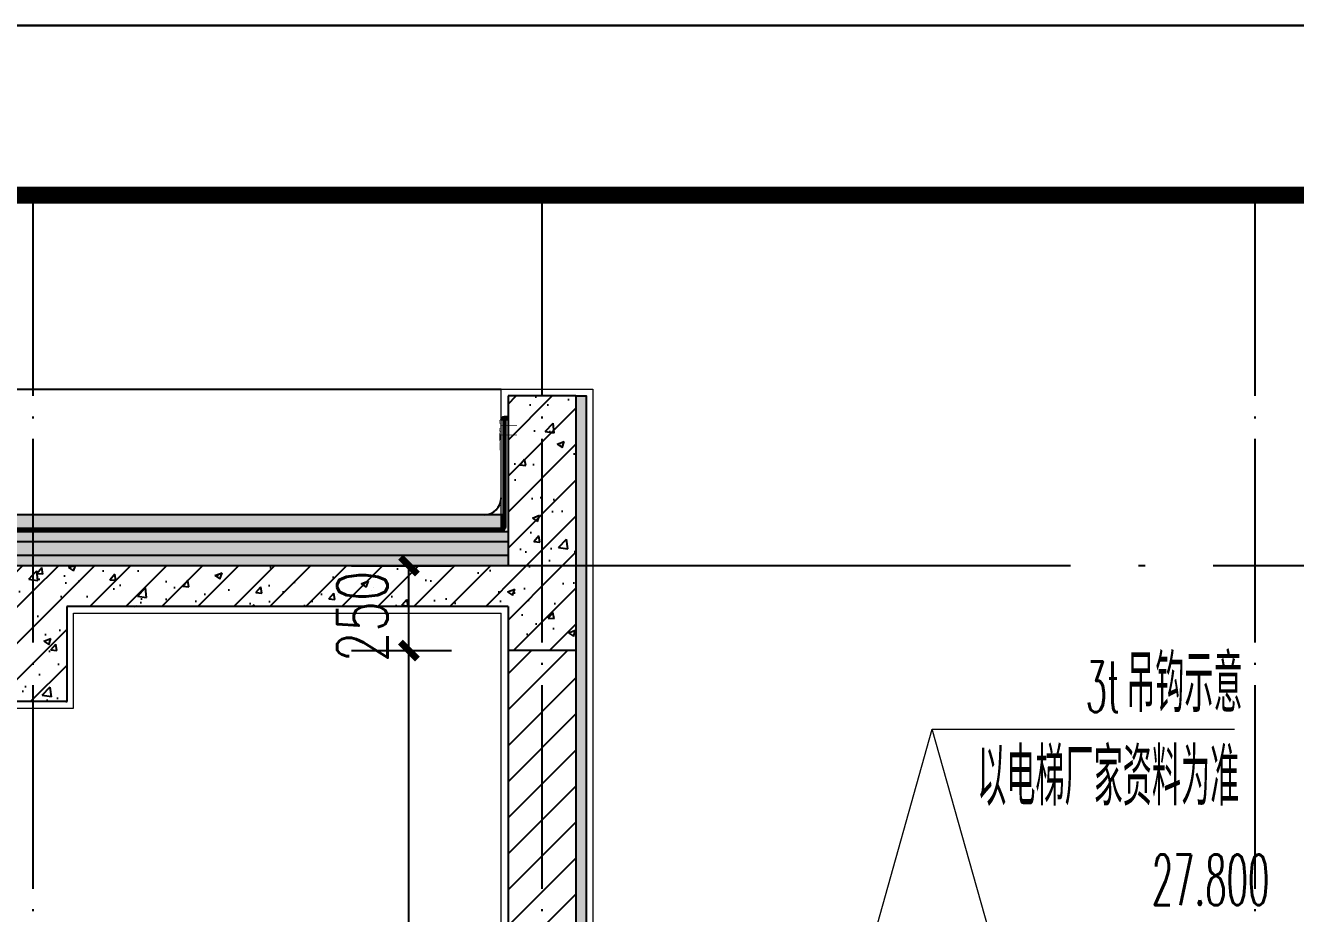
# Model space of a CAD drawing. Extents: x 393367 to 3005760, y 4998 to 826018.
# Drawn here: x 2829629 to 2833372, y 545045 to 547662 of the extents above; entities that cross this region are included whole.
import ezdxf
from ezdxf.xclip import XClip

# ---------------------------------------------------------------- set-up
doc = ezdxf.new("R2010")
doc.units = 0
doc.header["$LTSCALE"] = 1000
doc.header["$XCLIPFRAME"] = 0
doc.linetypes.add('DASH', pattern=[0.35, 0.25, -0.1])
doc.linetypes.add('DOTE', pattern=[2.4200000000000004, 2, -0.2, 0.02, -0.2])
doc.layers.get('0').update_dxf_attribs({"linetype": 'CONTINUOUS'})
doc.layers.get('Defpoints').update_dxf_attribs({"linetype": 'CONTINUOUS'})
for name, color, linetype in [('-TK', 7, 'CONTINUOUS'), ('3-屋面构造层', 157, 'CONTINUOUS'), ('DOTE', 8, 'DOTE'), ('PUB_HATCH', 8, 'CONTINUOUS'), ('PUB_TEXT', 7, 'CONTINUOUS'), ('SURFACE', 6, 'CONTINUOUS'), ('WALL', 130, 'CONTINUOUS'), ('尺寸标注', 86, 'CONTINUOUS'), ('看线', 251, 'CONTINUOUS'), ('立面-看线', 251, 'CONTINUOUS')]:
    doc.layers.add(name, color=color, linetype=linetype)
doc.layers.add('DIM_IDEN', color=3, linetype='CONTINUOUS', lineweight=15)
doc.layers.add('内粉刷', color=37, linetype='CONTINUOUS', lineweight=9)
doc.layers.add('yichutu', color=7, linetype='CONTINUOUS', true_color=0xffffff, plot=False)
doc.styles.add('_TCH_DIM', font='simplex.shx', dxfattribs={"width": 0.65, "bigfont": 'gbcbig.shx'})
doc.styles.add('_TCH_DIM_T3', font='SIMPLEX', dxfattribs={"width": 0.7058823529411765, "bigfont": 'GBCBIG'})
doc.styles.add('DIM_FONT_T3', font='SIMPLEX', dxfattribs={"width": 0.7058823529411765, "bigfont": 'GBCBIG'})
doc.dimstyles.new('_TCH_ARCH&&50', dxfattribs={"dimtxt": 148.75, "dimasz": 50, "dimexe": 125, "dimexo": 150, "dimgap": 50, "dimtad": 1, "dimdec": 0, "dimzin": 0, "dimdsep": 46, "dimtxsty": '_TCH_DIM_T3', "dimblk": 'ARCHTICK', "dimcen": 0.09, "dimclrt": 4, "dimazin": 2, "dimtfac": 1, "dimtdec": 0, "dimtix": 1, "dimtmove": 2, "dimatfit": 3, "dimfxl": 1, "dimtolj": 1, "dimtzin": 0, "dimarcsym": 0})
pattern_1 = [(45, (2420988.061288113, 621098.7712908225), (-53.03300858899106, 53.03300858899107), []), (49.99999999999999, (2420988.061288113, 621098.7712908225), (215.178054780226, -18.82564049477853), [22.5, -247.5]), (355, (2420988.061288113, 621098.7712908225), (-41.6254000839, 225.6576401100035), [18, -198]), (100.4514, (2421005.992792113, 621097.2024888225), (173.5528145142065, 206.8318626182861), [19.12205699999996, -210.3426335999997]), (46.18420000000002, (2420988.061288113, 621158.7712908225), (320.1723145876933, -49.65570429870542), [33.7499999999999, -371.2499999999992]), (96.6356, (2421014.742311613, 621154.6332987224), (280.398811664611, 292.2353612701325), [28.6830864, -315.5139]), (351.1842, (2420988.061288113, 621158.7712908225), (280.3985835400882, 292.2355802775974), [27, -297]), (21, (2421018.061288113, 621143.7712908225), (179.0721156355385, -120.7856671996016), [22.5, -247.5]), (326.0000000000001, (2421018.061288113, 621143.7712908225), (72.99459957647451, 217.5450135140559), [18, -198]), (71.4514, (2421032.983958012, 621133.7058090224), (252.066788574447, 96.75914901298572), [19.122057, -210.3426336]), (37.50000000000001, (2420988.061288113, 621098.7712908225), (3.647956595187201, 99.86815614939344), [0, -195.6, 0, -201, 0, -198.75]), (7.499999999999999, (2420988.061288113, 621098.7712908225), (78.92086123264458, 118.3235135647081), [0, -114.6, 0, -191.1, 0, -75.75]), (327.5, (2420921.161288112, 621098.7712908225), (160.1467308517227, -6.766461520313927), [0, -75, 0, -234, 0, -310.5]), (317.5, (2420891.161288112, 621098.7712908225), (174.9558508027159, 30.03149469969532), [0, -97.5, 0, -155.4, 0, -220.5])]

# ---------------------------------------------------------------- blocks, each defined once
blk = doc.blocks.new('A1')
blk.add_lwpolyline([(0, 59400), (0, 0), (84099.99999999977, 0), (84099.99999999977, 59400)], close=True)
at = {"const_width": 100}
blk.add_lwpolyline([(2500, 58400), (2500, 1000), (83099.99999999977, 1000), (83099.99999999977, 58400)], close=True, dxfattribs=at)
blk = doc.blocks.new('FGHFG4334GDFGDFFGGGGGGDFG4G')
at = {"layer": 'SURFACE', "const_width": 2.25}
for points in [[(46.50594613142312, -2.328306436538696e-10), (0, 0)], [(46.50594613142312, -27.64099938771687), (0, -27.64099938748404)]]:
    blk.add_lwpolyline(points, dxfattribs=at)
at = {"layer": 'SURFACE', "const_width": 1.5}
blk.add_lwpolyline([(46.50594613142312, 17.19615260045975, -0.9999999995343386), (46.50594613142312, 5.196152600459754), (46.50594613142312, -6.803847399540246, -0.9999999995343386), (46.50594613142312, -18.80384739954025), (46.50594613142312, -36.80384739954025), (52.50594613142312, -47.99999982025474), (52.50594613188878, -72.80384739907458)], format="xyb", dxfattribs=at)
blk = doc.blocks.new('FGDGDGD')
at = {"layer": '3-屋面构造层'}
h = blk.add_hatch(dxfattribs=at)
h.set_pattern_fill('隔热材料01', color=256, scale=7.692307726157686, style=0)
h.set_pattern_definition([(270, (9.518576882430352, 433.2280380548909), (3.846153863078843, -7.065270026171597e-16), [0.3859807709292772, -3.460173092149565]), (270, (6.637134561897255, 433.2280380548909), (3.846153863078843, -7.065270026171597e-16), [0.3859807709292772, -3.460173092149565]), (90, (8.599576878361404, 430.6181149664335), (-3.846153863078843, 2.355090008723865e-16), [0.3859807709292772, -3.460173092149565]), (90, (7.556115335202776, 430.6181149664335), (-3.846153863078843, 2.355090008723865e-16), [0.3859807709292772, -3.460173092149565]), (180, (10.0018653459847, 429.9999995791586), (-4.710180017447732e-16, -3.846153863078842), [3.848019247702437, 0.001865384623593239]), (135, (8.928230725927278, 430.1929803492385), (2.135044287520562e-16, 3.846144174701212), [0.32830769375241, -5.110980791721634]), (116.56505, (12.54223074193578, 430.4251341963536), (8.679276333293947e-06, 3.846148741623309), [0.2157692317187203, -8.384500036895895]), (116.56505, (8.696076878812164, 430.4251341963536), (8.679276333293947e-06, 3.846148741623309), [0.2157692317187203, -8.384500036895895]), (153.43495, (13.16034612909425, 429.9999995791586), (-8.6792763309454e-06, 3.846148741623309), [0.431538463437446, -8.16873080517726]), (153.43495, (9.314192265970632, 429.9999995791586), (-8.6792763309454e-06, 3.846148741623309), [0.431538463437446, -8.16873080517726]), (63.43495000000001, (12.44573074136861, 431.0040957374149), (-8.67927633286694e-06, 3.846148741623309), [2.054923085965763, -6.545346182648943]), (63.43495000000001, (8.599576878361404, 431.0040957374149), (-8.67927633286694e-06, 3.846148741623309), [2.054923085965763, -6.545346182648943]), (116.56505, (13.36473074543756, 433.2280380548909), (8.679276333293947e-06, 3.846148741623309), [0.2157692317187203, -8.384500036895895]), (116.56505, (9.518576882430352, 433.2280380548909), (8.679276333293947e-06, 3.846148741623309), [0.2157692317187203, -8.384500036895895]), (135, (9.422076881863177, 433.4210188249708), (2.135044287520562e-16, 3.846144174701212), [0.32830769375241, -5.110980791721634]), (153.43495, (13.03607689775527, 433.6531726721441), (-8.6792763309454e-06, 3.846148741623309), [0.431538463437446, -8.16873080517726]), (153.43495, (9.189923034748062, 433.6531726721441), (-8.6792763309454e-06, 3.846148741623309), [0.431538463437446, -8.16873080517726]), (45, (6.733634562464431, 433.4210188249708), (2.135044287520562e-16, 3.846144174701212), [0.3283076937524101, -5.110980791721635]), (63.43495000000001, (10.48328842490446, 433.2280380548909), (-8.67927633286694e-06, 3.846148741623309), [0.215769231718723, -8.384500036895982]), (63.43495000000001, (6.637134561897255, 433.2280380548909), (-8.67927633286694e-06, 3.846148741623309), [0.215769231718723, -8.384500036895982]), (26.56504999999998, (10.81192304182332, 433.6531726721441), (8.67927633286694e-06, 3.846148741623309), [0.4315384634374462, -8.168730805177264]), (26.56504999999998, (6.965769178699702, 433.6531726721441), (8.67927633286694e-06, 3.846148741623309), [0.4315384634374462, -8.168730805177264]), (116.56505, (11.40226919820998, 431.0040957374149), (8.679276333293947e-06, 3.846148741623309), [2.054923085965742, -6.545346182648855]), (116.56505, (7.556115335202776, 431.0040957374149), (8.679276333293947e-06, 3.846148741623309), [2.054923085965742, -6.545346182648855]), (45, (7.227480718283914, 430.1929803492385), (2.135044287520562e-16, 3.846144174701212), [0.3283076937524101, -5.110980791721635]), (63.43495000000001, (11.30578842875548, 430.4251341963536), (-8.67927633286694e-06, 3.846148741623309), [0.215769231718723, -8.384500036895982]), (63.43495000000001, (7.459634565748274, 430.4251341963536), (-8.67927633286694e-06, 3.846148741623309), [0.215769231718723, -8.384500036895982]), (26.56504999999998, (10.68765381048433, 429.9999995791586), (8.67927633286694e-06, 3.846148741623309), [0.4315384634374462, -8.168730805177264]), (26.56504999999998, (6.841499947477132, 429.9999995791586), (8.67927633286694e-06, 3.846148741623309), [0.4315384634374462, -8.168730805177264])])
edge = h.paths.add_edge_path()
edge.add_arc((682180.809526873, 585366.1783012309), 9.230769271389224, 450, 540, ccw=False)
edge.add_line((682180.809526873, 585375.4090705023), (682191.5787576897, 585375.4090705023))
edge.add_line((682191.5787576897, 585375.4090705023), (682191.5787576897, 585366.1783012309))
edge.add_line((682191.5787576897, 585366.1783012309), (682171.5787576017, 585366.1783012309))
h = blk.add_hatch(dxfattribs=at)
h.set_pattern_fill('混凝土', color=256, scale=5, angle=-1.145762838157291, style=0)
h.set_pattern_definition([(48.85423716184272, (-82751.9658367117, -43707.86341073358), (35.79309909095693, -3.854096189547981), [3.75, -41.25]), (353.8542371618427, (-82751.9658367117, -43707.86341073358), (-6.184137843051141, 37.74081061115472), [3, -33]), (99.30563716184271, (-82748.98307854368, -43708.18458518508), (29.60898742232837, 33.88669106072903), [3.1870095, -35.0571056]), (45.0384371618427, (-82751.7658766997, -43697.86541013379), (53.18589730100116, -9.341323687111705), [5.625, -61.875]), (95.4898371618427, (-82747.33371909964, -43698.64385655505), (47.69771455917247, 47.76167945863907), [4.780514399999999, -52.58565]), (350.0384371618427, (-82751.7658766997, -43697.86541013379), (47.69767727589946, 47.76171671284821), [4.5, -49.5]), (19.85423716184271, (-82746.81686640286, -43700.46489028976), (29.43684693449651, -20.72370725831586), [3.75, -41.25]), (324.8542371618427, (-82746.81686640286, -43700.46489028976), (12.88833923098379, 36.00698624317217), [3, -33]), (70.30563716184272, (-82744.36379692366, -43702.19186746184), (42.32519773256788, 15.28324586336042), [3.187009499999995, -35.05710559999991]), (36.35423716184271, (-82751.9658367117, -43707.86341073358), (0.940698498801122, 16.62920732730076), [0, -32.59999999999999, 0, -33.5, 0, -33.125]), (6.354237161842708, (-82751.9658367117, -43707.86341073358), (13.5451798188694, 19.45362572053069), [0, -19.09999999999996, 0, -31.84999999999996, 0, -12.62499999999998]), (326.3542371618427, (-82763.11360738042, -43707.64045532019), (26.66323482308004, -1.661233809339271), [0, -12.5, 0, -39, 0, -51.75]), (316.3542371618427, (-82768.11260768038, -43707.54047531419), (29.25356332174018, 4.421178799928506), [0, -16.25, 0, -25.9, 0, -36.75])])
h.paths.add_polyline_path([(674875.1042975198, 585046.1783016222), (674875.1042975198, 585086.1783016222), (682171.5787590629, 585086.1783013656), (682171.5787561293, 585046.1783016222)])
h = blk.add_hatch(dxfattribs=at)
h.set_pattern_fill('隔热材料03', color=256, scale=12.5, style=0)
h.set_pattern_definition([(113.5779999999999, (-500407.8114433814, 374696.8656327745), (-0.008692621387955055, 6.269962076307432), [1.075, -0.5693124999999999, 2.837499999999999, -0.5693124999999999, 1.075, -0.6824999999999999]), (66.42000000000002, (-500406.1743808811, 374696.8656327745), (2.72778785077741, 6.042481274070449e-05), [1.075, -0.5693125, 2.840375, -0.5693125, 1.075, -0.6825]), (180, (-500406.1743808811, 374696.8656327745), (0, 6.25), [1.636625, -1.0910625]), (180, (-500407.5382558819, 374702.4906327745), (0, 6.25), [1.636625, -1.0910625]), (90, (-500405.7426933817, 374697.8547577743), (2.727749999999999, 1.670265153187096e-16), [0.5217499999999999, -5.728250000000001]), (90, (-500407.1065683815, 374700.9797577743), (2.727749999999999, 1.670265153187096e-16), [0.5217499999999999, -5.728250000000001]), (90, (-500408.2426933817, 374697.8547577743), (2.727749999999999, 1.670265153187096e-16), [0.5217499999999999, -5.728250000000001]), (90, (-500409.6065683815, 374700.9797577743), (2.727749999999999, 1.670265153187096e-16), [0.5217499999999999, -5.728250000000001])])
edge = h.paths.add_edge_path()
edge.add_line((682177.8287583389, 585086.178301364), (682177.8287575953, 585050.2237543819))
edge.add_arc((682171.5787575953, 585050.2237545294), 6.250000000116417, 270.0000000010672, 359.999998647836, ccw=False)
edge.add_line((682171.5787575953, 585043.9737545294), (682171.578757607, 585086.1783013657))
edge.add_line((682171.578757607, 585086.1783013656), (682177.8287576981, 585086.1783013642))
h = blk.add_hatch(dxfattribs=at)
h.set_pattern_fill('焦渣矿渣', color=256, scale=4, angle=-1.145762838157291, style=0)
h.set_pattern_definition([(358.8542371618427, (-82751.9658367117, -43697.86341073358), (8.27546507245746, 13.69326162148875), [1.6, -14.4]), (298.8542371618427, (-82751.9658367117, -43697.86341073358), (15.99644496110448, -0.320132170134613), [1.6, -14.4]), (238.8542371618427, (-82750.36615661567, -43697.89540433552), (7.720979888647015, -14.01339379162337), [1.6, -14.4]), (268.8542371618427, (-82745.56711632782, -43697.99138514127), (15.8368329500859, -8.318336499028739), [2.4, -11.456]), (268.8542371618427, (-82743.96743623179, -43698.02337874315), (15.8368329500859, -8.318336499028739), [2.4, -11.456]), (268.8542371618427, (-82742.36775613588, -43698.05537234509), (15.8368329500859, -8.318336499028739), [2.4, -11.456])])
h.paths.add_polyline_path([(674875.1042975198, 585006.1783016222), (674875.1042975198, 585036.1785744326), (682191.5735077282, 585036.1785744326), (682191.5735047949, 585006.1783016222)])
h = blk.add_hatch(dxfattribs=at)
h.set_pattern_fill('加气混凝土', color=256, scale=5, style=0)
h.set_pattern_definition([(0, (-82734.26583671174, -43726.16341073357), (30, 60), [0, -60]), (0, (-82769.36583671172, -43734.26341073361), (30, 60), [0, -60]), (0, (-82749.86583671172, -43734.86341073358), (30, 60), [0, -60]), (0, (-82728.56583671167, -43717.16341073357), (30, 60), [0, -60]), (0, (-82753.4658367117, -43737.86341073358), (30, 60), [0, -60]), (0, (-82722.56583671167, -43679.36341073358), (30, 60), [0, -60]), (0, (-82740.86583671172, -43684.16341073357), (30, 60), [0, -60]), (0, (-82731.26583671174, -43691.66341073357), (30, 60), [0, -60]), (0, (-82780.16583671176, -43692.86341073358), (30, 60), [0, -60]), (0, (-82750.76583671174, -43695.56341073359), (30, 60), [0, -60]), (0, (-82762.16583671176, -43710.86341073358), (30, 60), [0, -60]), (0, (-82761.56583671167, -43733.36341073358), (30, 60), [0, -60]), (0, (-82739.06583671167, -43735.76341073361), (30, 60), [0, -60]), (0, (-82722.56583671167, -43709.36341073358), (30, 60), [0, -60]), (0, (-82778.66583671176, -43718.66341073357), (30, 60), [0, -60]), (0, (-82773.56583671167, -43708.46341073356), (30, 60), [0, -60]), (0, (-82750.16583671176, -43712.66341073357), (30, 60), [0, -60]), (0, (-82758.56583671167, -43721.36341073358), (30, 60), [0, -60]), (0, (-82763.36583671172, -43701.56341073359), (30, 60), [0, -60]), (0, (-82755.86583671172, -43679.06341073359), (30, 60), [0, -60]), (0, (-82776.26583671174, -43731.26341073361), (30, 60), [0, -60]), (0, (-82743.26583671174, -43691.36341073358), (30, 60), [0, -60]), (0, (-82771.16583671176, -43690.46341073356), (30, 60), [0, -60]), (0, (-82775.9658367117, -43682.66341073357), (30, 60), [0, -60]), (130.601294, (-82726.2515509117, -43698.14912513358), (-149.9999983430985, 180.0000007869767), [2.6341554, -1103.7111]), (18.4349488, (-82730.53726511169, -43697.00626793358), (149.999999446807, 59.99999955732223), [2.710524, -376.76279]), (90, (-82730.53726511169, -43699.57769633358), (30, 60), [2.5714284, -117.428565]), (161.565051, (-82727.9658367117, -43700.43483953358), (-150.0000007552608, 59.99999552724113), [2.710524, -376.76279]), (53.1301023, (-82727.9658367117, -43700.43483953358), (30.00000005671201, 59.99999997164399), [2.857143, -297.14285]), (135, (-82725.68012231169, -43731.00626273354), (-30.00000362661431, 59.99999593952013), [2.424366, -167.28126]), (45, (-82729.1086939117, -43731.00626273354), (29.9999998082377, 59.99999975789676), [2.424366, -167.28126]), (135, (-82727.3944081117, -43732.72055273358), (-30.00000362661431, 59.99999593952013), [2.424366, -167.28126]), (45, (-82727.3944081117, -43732.72055273358), (29.9999998082377, 59.99999975789676), [2.424366, -167.28126]), (116.565051, (-82754.53726271167, -43690.72055333358), (-5.219298673253547e-06, 119.9999967353521), [3.194382599999995, -63.88764999999992]), (180, (-82755.96583271178, -43687.86341093358), (-29.99999999999999, 60), [3.4285716, -56.571425]), (63.43494880000001, (-82760.82297671167, -43690.72055333358), (2.716145353076627e-07, 119.9999994186336), [3.1943826, -63.88765]), (116.565051, (-82759.39440671168, -43693.57769633358), (-5.219298673253547e-06, 119.9999967353521), [3.194382599999995, -63.88764999999992]), (0, (-82759.39440671168, -43693.57769633358), (30, 60), [3.4285716, -56.571425]), (63.43494880000001, (-82755.96583271178, -43693.57769633358), (2.716145353076627e-07, 119.9999994186336), [3.1943826, -63.88765]), (107.102728, (-82731.9658369117, -43711.00626473356), (-89.99999655924546, 300.0000004840144), [3.8861346, -1628.29025]), (143.972626, (-82733.1086941117, -43707.29198213358), (-569.999992773809, 419.9999995246334), [3.8861346, -812.202]), (180, (-82736.2515511117, -43705.00626773358), (-29.99999999999999, 60), [3.7142856, -56.28571]), (36.02737329999999, (-82743.10869371169, -43707.29198213358), (569.9999957876589, 419.9999954722194), [3.886134599999995, -812.2019999999987]), (71.5650511, (-82744.2515509117, -43710.72055073356), (90.00000046203284, 299.999999483479), [3.6140316, -375.85928]), (107.102728, (-82743.10869371169, -43714.43483873358), (-89.99999655924546, 300.0000004840144), [3.8861346, -1628.29025]), (143.972626, (-82739.9658367117, -43716.72055073356), (-569.999992773809, 419.9999995246334), [3.8861346, -812.202]), (0, (-82739.9658367117, -43716.72055073356), (30, 60), [3.7142856, -56.28571]), (36.02737329999999, (-82736.2515511117, -43716.72055073356), (569.9999957876589, 419.9999954722194), [3.886134599999995, -812.2019999999987]), (71.5650511, (-82733.1086941117, -43714.43483873358), (90.00000046203284, 299.999999483479), [3.6140316, -375.85928]), (150.255118, (-82731.3944083117, -43683.00626813358), (-90.00000021301362, 59.99999925650194), [2.303502, -481.43196]), (90, (-82733.3944081117, -43684.14912473358), (30, 60), [2.2857144, -117.714275]), (29.7448813, (-82733.3944081117, -43684.14912473358), (90.00000005300183, 59.99999971978212), [2.303502, -481.43196]), (116.565051, (-82745.3944081117, -43725.57769673358), (-5.219298673253547e-06, 119.9999967353521), [3.194382599999995, -63.88764999999992]), (168.690067, (-82746.82297931169, -43722.72055073356), (-270.00000020031, 59.99999849441089), [2.9137254, -608.96855]), (41.18592510000001, (-82751.9658367117, -43724.14912073355), (749.9999954558657, 659.9999942288417), [3.0371844, -1272.5802]), (90, (-82751.9658367117, -43727.00626673357), (30, 60), [2.857143, -117.14285]), (138.814074, (-82749.68012231169, -43729.00626473356), (-749.9999866690214, 660.0000042036299), [3.0371844, -1272.5802]), (16.6992442, (-82749.68012231169, -43729.00626473356), (989.999992551639, 299.9999968578065), [2.982945, -1249.85375]), (60.9453959, (-82746.82297931169, -43728.14912273356), (29.99999992038756, 59.99999946927048), [2.9416086, -1232.53395]), (109.983106, (-82770.53726471169, -43700.43483953358), (-150.0000005649931, 419.9999988885021), [3.344200199999995, -1401.219749999997]), (155.556045, (-82771.68012071168, -43697.29198193358), (-390.0000014866058, 179.9999962602965), [3.4522986, -1446.51315]), (24.4439547, (-82777.96583471168, -43697.29198193358), (390.0000001945477, 179.9999991342401), [3.4522986, -1446.51315]), (70.01689340000001, (-82779.10869071179, -43700.43483953358), (150.0000004522143, 419.9999989580724), [3.3442002, -1401.21975]), (109.983106, (-82777.96583471168, -43703.57769653358), (-150.0000005649931, 419.9999988885021), [3.344200199999995, -1401.219749999997]), (160.016893, (-82774.82297471177, -43704.72055373358), (-150.0000000881629, 59.99999726666744), [3.3442002, -698.93775]), (19.9831065, (-82774.82297471177, -43704.72055373358), (149.9999991764409, 59.99999990480279), [3.3442002, -698.93775]), (70.01689340000001, (-82771.68012071168, -43703.57769653358), (150.0000004522143, 419.9999989580724), [3.3442002, -1401.21975]), (122.005383, (-82748.2515511117, -43705.86341093358), (-30.000004026147, 59.99999693707862), [2.6954232, -563.3434000000001]), (18.4349488, (-82752.25155071169, -43704.43483913358), (149.999999446807, 59.99999955732223), [2.710524, -376.76279]), (90, (-82752.25155071169, -43707.00626813358), (30, 60), [2.5714284, -117.428565]), (161.565051, (-82749.68012231169, -43707.86341073358), (-150.0000007552608, 59.99999552724113), [2.710524, -376.76279]), (54.46232220000002, (-82749.68012231169, -43707.86341073358), (209.9999996957259, 299.9999995506066), [2.457807, -1029.82115]), (116.565051, (-82765.68012071168, -43720.43483873358), (-5.219298673253547e-06, 119.9999967353521), [3.194382599999995, -63.88764999999992]), (180, (-82767.10869071179, -43717.57769273355), (-29.99999999999999, 60), [3.142857, -56.85714]), (59.0362434, (-82771.96583471168, -43720.43483873358), (30.00000009765315, 59.99999970877774), [3.331972799999995, -696.3821999999985]), (120.963756, (-82770.25155071169, -43723.29197873356), (-30.00000409979644, 59.99999724465997), [3.3319728, -696.3821999999999]), (0, (-82770.25155071169, -43723.29197873356), (30, 60), [3.142857, -56.85714]), (63.43494880000001, (-82767.10869071179, -43723.29197873356), (2.716145353076627e-07, 119.9999994186336), [3.1943826, -63.88765])])
h.paths.add_polyline_path([(682191.578757607, 584936.1783016517), (674875.1042975198, 584936.1780274255), (674875.1042975198, 584966.1783002361), (682191.5787590734, 584966.1784614939)])
at = {"layer": '立面-看线'}
h = blk.add_hatch(dxfattribs=at)
h.set_pattern_fill('HONEY', color=256, scale=7)
h.set_pattern_definition([(0, (-799653.2396506671, -415240.1301154787), (16.66875, 9.623705), [11.1125, -22.225]), (120, (-799653.2396506671, -415240.1301154787), (-16.66874800852732, 9.623708449331868), [11.1125, -22.22499999999999]), (59.99999999999999, (-799653.2396506671, -415240.1301154787), (1.991472681428519e-06, 19.24741344933186), [-22.225, 11.1125])])
h.paths.add_polyline_path([(682191.5787576062, 584966.1781887197), (674875.1042989865, 584966.1780274255), (674875.1042960531, 585006.1783677471), (682191.578756139, 585006.1785290414)])
at = {"layer": '3-屋面构造层'}
for p, q in [((682177.8287584423, 585086.178301364), (674875.1042975198, 585086.1783016222)), ((682171.5787575966, 585086.1783013656), (682171.5787575953, 585043.9737545294)), ((682171.5900709446, 585046.1783016222), (674875.1042975198, 585046.1783016222)), ((682191.5735062616, 585036.1785861533), (674875.1042975198, 585036.1783106334))]:
    blk.add_line(p, q, dxfattribs=at)
at = {"layer": '3-屋面构造层', "color": 251, "linetype": 'DASH', "ltscale": 0.05, "true_color": 0x636466, "const_width": 2.5}
for points in [[(682056.5789281048, 585042.7237545294), (682171.5787575953, 585042.7237545294, 0.4142135554582916), (682179.0787575953, 585050.2237543522), (682179.0787593519, 585366.1783013344)], [(682056.5789281048, 585038.9737545294), (682171.5787575953, 585038.9737545294, 0.4142135554582514), (682182.8287575953, 585050.2237542637), (682182.8287593519, 585366.1783012459)]]:
    blk.add_lwpolyline(points, format="xyb", dxfattribs=at)
at = {"layer": '3-屋面构造层', "color": 251, "true_color": 0x636466}
for points in [[(682056.5789281048, 585041.4737545294), (682171.5787575953, 585041.4737545294, 0.4142135554582744), (682180.3287575953, 585050.2237543229), (682180.3287593519, 585366.1783013048)], [(682056.5789281048, 585043.9737545294), (682171.5787575953, 585043.9737545294, 0.4142135554583157), (682177.8287575953, 585050.2237543818), (682177.8287593519, 585366.178301364)], [(682056.5789281048, 585040.2237545294), (682171.5787575953, 585040.2237545294, 0.4142135554582615), (682181.5787575953, 585050.2237542933), (682181.5787593519, 585366.1783012755), (682184.0787593519, 585366.1783012163), (682184.0787575953, 585050.2237542344, -0.4142135554609713), (682171.5787575953, 585037.7237545294), (682056.5789281048, 585037.7237545294)]]:
    blk.add_lwpolyline(points, format="xyb", dxfattribs=at)
at = {"layer": '3-屋面构造层', "ltscale": 0.8}
blk.add_lwpolyline([(682171.5787576017, 585366.178301231, -0.4142135623730951), (682180.809526873, 585375.4090705025), (682191.5787576897, 585375.4090705025), (682191.5787576897, 585366.178301231), (682171.5787576014, 585366.178301231)], format="xyb", dxfattribs=at)
at = {"layer": '3-屋面构造层', "color": 251, "linetype": 'DASH', "ltscale": 0.05, "true_color": 0x636466, "const_width": 2.5}
for points in [[(682042.6804567014, 585038.9737545294), (674875.1042975066, 585038.9737545289)], [(682056.5789281048, 585042.7237545294), (682042.6804567014, 585038.9737545294)]]:
    blk.add_lwpolyline(points, dxfattribs=at)
at = {"layer": '3-屋面构造层', "color": 251, "true_color": 0x636466}
for points in [[(682042.6804567014, 585040.2237545294), (674875.104297507, 585040.2237545289)], [(674875.1042975063, 585037.7237545289), (682042.6804567014, 585037.7237545294)], [(682056.0197806568, 585043.8417232817), (682042.1213092533, 585040.0917232817)], [(682043.2396041496, 585037.8557857771), (682057.1380755531, 585041.6057857771)]]:
    blk.add_lwpolyline(points, dxfattribs=at)
at = {"layer": '3-屋面构造层'}
blk.add_arc((682121.578757532, 585136.1783013793), 49.99999999976717, 270, 359.9999986392983, dxfattribs=at)
at = {"layer": 'PUB_HATCH', "color": 215, "true_color": 0xa953a0}
for p, q in [((682191.5735062616, 585006.1785861533), (674875.1042975198, 585006.1783106334)), ((682191.5787576062, 584966.1784579258), (674875.1042975198, 584966.1783016222))]:
    blk.add_line(p, q, dxfattribs=at)
at = {"layer": '3-屋面构造层', "color": 1, "xscale": -1}
blk.add_blockref('FGHFG4334GDFGDFFGGGGGGDFG4G', (682218.0847037071, 585348.9821487669), dxfattribs=at)
blk = doc.blocks.new('_ArchTick')
at = {"color": 0, "linetype": 'ByBlock', "const_width": 0.4}
blk.add_lwpolyline([(-0.5, -0.5), (0.5, 0.5)], dxfattribs=at)
blk = doc.blocks.new('*D2344')
at = {"layer": 'Defpoints', "color": 0, "transparency": 16777216}
for p in [(2830440.60395844, 546070.3555011209), (2830759.537667263, 546070.3555011209), (2830440.603958162, 545820.3555011209)]:
    blk.add_point(p, dxfattribs=at)
at = {"layer": '尺寸标注', "color": 0, "lineweight": -2, "transparency": 16777216}
for p, q in [((2830590.60395844, 546070.3555011209), (2830884.537667263, 546070.3555011209)), ((2830759.537667263, 545820.3555011209), (2830759.537667263, 546070.3555011209)), ((2830590.603958162, 545820.3555011209), (2830884.537667263, 545820.3555011209))]:
    blk.add_line(p, q, dxfattribs=at)
at = {"layer": '尺寸标注', "color": 0, "lineweight": -2, "transparency": 16777216, "xscale": 50, "yscale": 50, "zscale": 50}
for p, rotation in [((2830759.537667263, 546070.3555011209), 90), ((2830759.537667263, 545820.3555011209), 270)]:
    blk.add_blockref('_ArchTick', p, dxfattribs=dict(at, rotation=rotation))
at = {"layer": '尺寸标注', "color": 4, "transparency": 16777216, "insert": (2830622.037667263, 545920.9430523979), "char_height": 148.75, "attachment_point": 5, "rotation": 90, "style": '_TCH_DIM_T3'}
blk.add_mtext('\\A1;250', dxfattribs=at)
blk = doc.blocks.new('*D2345')
at = {"layer": 'Defpoints', "color": 0, "transparency": 16777216}
for p in [(2830440.603958162, 545820.3555011209), (2830759.537665898, 545820.3555011209), (2830440.60395571, 543620.3297129963)]:
    blk.add_point(p, dxfattribs=at)
at = {"layer": '尺寸标注', "color": 0, "lineweight": -2, "transparency": 16777216}
for p, q in [((2830590.603958162, 545820.3555011209), (2830884.537665898, 545820.3555011209)), ((2830759.537665898, 543620.3297129963), (2830759.537665898, 545820.3555011209)), ((2830590.60395571, 543620.3297129963), (2830884.537665898, 543620.3297129963))]:
    blk.add_line(p, q, dxfattribs=at)
at = {"layer": '尺寸标注', "color": 0, "lineweight": -2, "transparency": 16777216, "xscale": 50, "yscale": 50, "zscale": 50}
for p, rotation in [((2830759.537665898, 545820.3555011209), 90), ((2830759.537665898, 543620.3297129963), 270)]:
    blk.add_blockref('_ArchTick', p, dxfattribs=dict(at, rotation=rotation))
at = {"layer": '尺寸标注', "color": 4, "transparency": 16777216, "insert": (2830635.162665898, 544720.342607059), "char_height": 148.75, "attachment_point": 5, "rotation": 90, "style": '_TCH_DIM_T3'}
blk.add_mtext('\\A1;2200', dxfattribs=at)
blk = doc.blocks.new('yct-841-594-42050-29700-50-1000')
at = {"layer": 'yichutu', "color": 7, "true_color": 0xffffff}
blk.add_lwpolyline([(0, 0), (0, 29700), (42050, 29700), (42050, 0)], close=True, dxfattribs=at)

msp = doc.modelspace()

# ---------------------------------------------------------------- hatches: boundary and pattern name
at = {"layer": 'PUB_HATCH'}
h = msp.add_hatch(dxfattribs=at)
h.set_pattern_fill('钢筋混凝土', color=256, scale=30, style=0)
h.set_pattern_definition(pattern_1)
h.paths.add_polyline_path([(2831051.371538379, 546570.3513641648), (2831051.391700959, 546070.3555011195), (2831118.059980605, 546030.3568452705), (2831251.39170096, 546070.3595336704), (2831251.371538217, 546570.3594292637)])
h = msp.add_hatch(dxfattribs=at)
h.set_pattern_fill('钢筋混凝土', color=256, scale=30, style=0)
h.set_pattern_definition(pattern_1)
h.paths.add_polyline_path([(2825601.371591735, 546070.3555011294), (2825601.371591735, 545950.3555011294), (2829551.371897439, 545950.3555011236), (2829651.371897438, 545990.3555011232), (2829651.371897439, 546070.3555011234)])
h = msp.add_hatch(dxfattribs=at)
h.set_pattern_fill('钢筋混凝土', color=256, scale=30, style=0)
h.set_pattern_definition(pattern_1)
h.paths.add_polyline_path([(2831118.059980605, 546030.3568452705), (2831051.391700959, 546070.3555011195), (2829651.371897439, 546070.3555011234), (2829651.371897438, 545990.3555011232), (2829751.371897435, 545950.3555011228), (2831051.396539895, 545950.3555011207)])
h = msp.add_hatch(dxfattribs=at)
h.set_pattern_fill('钢筋混凝土', color=256, scale=30, style=0)
h.set_pattern_definition(pattern_1)
h.paths.add_polyline_path([(2831118.059980605, 546030.3568453036), (2831051.396539895, 545950.3555011207), (2831051.401782086, 545820.3555011231), (2831251.401781923, 545820.3635660239), (2831251.39170096, 546070.3595335713)])
h = msp.add_hatch(dxfattribs=at)
h.set_pattern_fill('钢筋混凝土', color=256, scale=30, style=0)
h.set_pattern_definition(pattern_1)
h.paths.add_polyline_path([(2829651.371897438, 545990.3555011232), (2829551.371897439, 545950.3555011236), (2829551.371897439, 545670.3555011209), (2829751.371897439, 545670.3555011209), (2829751.371897435, 545950.3555011228)])
h = msp.add_hatch(dxfattribs=at)
h.set_pattern_fill('普通砖', color=256, scale=30, style=0)
h.set_pattern_definition([(45, (2420988.061288113, 621152.6246958225), (-53.03302980219448, 53.0330298021945), [])])
h.paths.add_polyline_path([(2831251.401781998, 545820.3583398852), (2831051.401782012, 545820.3607272618), (2831051.390441923, 544870.3565472504), (2831251.390441923, 544870.3553613034)])
at = {"layer": '立面-看线'}
h = msp.add_hatch(dxfattribs=at)
h.set_pattern_fill('HONEY', color=256, scale=7)
h.set_pattern_definition([(0, (2020228.131888291, 160193.4069695512), (16.66875, 9.623705), [11.1125, -22.225]), (120, (2020228.131888291, 160193.4069695512), (-16.66874800852732, 9.623708449331868), [11.11249999999993, -22.22499999999987]), (59.99999999999999, (2020228.131888291, 160193.4069695512), (1.991472681428519e-06, 19.24741344933186), [-22.225, 11.1125])])
h.paths.add_polyline_path([(2831281.371540314, 546540.359429232), (2831281.371538217, 546570.359429232), (2831251.371538138, 546570.3594292251), (2831251.371592102, 544870.355362346), (2831281.371592102, 544870.3553623555), (2831281.371538148, 546540.359429232)])

# ---------------------------------------------------------------- linework, layer by layer
at = {"layer": 'DIM_IDEN'}
for p, q in [((2832001.357460405, 544520.3552510245), (2832301.50827277, 545588.8530446038)), ((2832601.666762869, 544520.3558489254), (2832301.50827277, 545588.8530446038)), ((2832301.50827277, 545588.8530446038), (2833192.004573543, 545588.8530446038))]:
    msp.add_line(p, q, dxfattribs=at)
at = {"layer": 'DOTE', "linetype": 'DOTE', "ltscale": 0.3}
for p, q in [((2829651.371098218, 547170.3555244062), (2829651.390408127, 520593.3553740374)), ((2831151.371098218, 547170.3555244062), (2831151.390408127, 520593.3553740374)), ((2833251.371056948, 547170.3555244062), (2833251.390366857, 520593.3553833851))]:
    msp.add_line(p, q, dxfattribs=at)
at = {"layer": 'DOTE', "linetype": 'DOTE'}
msp.add_line((2835129.017777304, 546070.3555011209), (2820961.59393939, 546070.3555011209), dxfattribs=at)
at = {"layer": 'PUB_HATCH', "color": 215, "true_color": 0xa953a0}
msp.add_lwpolyline([(2831251.371538217, 546570.3594292637), (2831281.371538217, 546570.3594313611), (2831281.371657063, 544870.3553633995)], dxfattribs=at)
at = {"layer": 'WALL'}
for p, q in [((2831251.371538217, 546570.3594292637), (2831051.371538379, 546570.3513641648)), ((2831051.371538379, 546570.3513641648), (2831051.391700959, 546070.3555011195)), ((2831251.371538217, 546570.3594292637), (2831251.39170096, 546070.3595336704)), ((2829651.371897439, 546070.3555011234), (2825601.371591733, 546070.3555011298)), ((2831051.391700959, 546070.3555011195), (2829651.371897439, 546070.3555011234)), ((2831251.39170096, 546070.3595335713), (2831251.401781923, 545820.3635660239)), ((2831051.396539895, 545950.3555011207), (2829751.371897435, 545950.3555011228)), ((2829751.371897435, 545950.3555011228), (2829751.371897439, 545670.3555011209)), ((2831051.396539895, 545950.3555011207), (2831051.401782086, 545820.3555011231)), ((2831051.401782012, 545820.3607272618), (2831051.390441923, 544870.3565472504)), ((2831251.401781923, 545820.3635660239), (2831051.401782086, 545820.3555011231)), ((2831251.401781998, 545820.3583398852), (2831251.390441923, 544870.3553613034)), ((2829751.371897439, 545670.3555011209), (2829551.371897439, 545670.3555011209))]:
    msp.add_line(p, q, dxfattribs=at)
at = {"layer": '内粉刷'}
msp.add_line((2831031.415142823, 543155.3555011209), (2831031.396396014, 545930.3555011213), dxfattribs=at)
for points in [[(2831031.383706482, 546220.347574759), (2831031.371016869, 546590.3493478978), (2831301.371877772, 546590.3614455811), (2831301.371659629, 544890.3553647978)], [(2829531.371897439, 545930.3555011237), (2829531.371897439, 545650.3555011214), (2829771.371897439, 545650.355501116), (2829771.371897445, 545930.3555011229)], [(2829771.371897445, 545930.3555011232), (2831031.396396014, 545930.3555011213)]]:
    msp.add_lwpolyline(points, dxfattribs=at)
at = {"layer": '看线'}
msp.add_line((2825621.371591735, 546590.3555243996), (2831031.371010294, 546590.5410662161), dxfattribs=at)

# ---------------------------------------------------------------- block references
at = {"layer": '-TK', "xscale": 0.5, "yscale": 0.5, "zscale": 0.5}
msp.add_blockref('A1', (2798752.937684488, 517962.1222488065), dxfattribs=at)
ref = msp.add_blockref('FGDGDGD', (2148859.804948886, -38865.83072660503))
XClip(ref).set_block_clipping_path([(679466.5666174979, 584936.1769558351), (682291.5665918037, 585415.8410118448)])
at = {"layer": 'yichutu'}
msp.add_blockref('yct-841-594-42050-29700-50-1000', (2798752.937684488, 517962.1222488065), dxfattribs=at)

# ---------------------------------------------------------------- texts
at = {"layer": 'PUB_TEXT'}
for s, height, style, width, p in [('吊钩示意', 168.7943262411347, 'DIM_FONT_T3', 0.7058823529411765, (2832872.667902704, 545638.9030446038)), ('3t', 148.75, 'DIM_FONT_T3', 0.4982698961937717, (2832752.667902704, 545638.9030446038)), ('以电梯厂家资料为准', 168.7943262411347, 'DIM_FONT_T3', 0.7058823529411765, (2832433.744248136, 545363.8030446038)), ('27.800', 148.75, '_TCH_DIM', 0.4941176470588236, (2832948.099675933, 545070.390693495))]:
    msp.add_text(s, height=height, dxfattribs=dict(at, style=style, width=width)).set_placement(p)

# ---------------------------------------------------------------- dimensions: what is measured, and where the dimension line sits
at = {"layer": '尺寸标注', "color": 106}
dim = msp.add_linear_dim(base=(2830759.537667263, 546070.3555011209), p1=(2830440.603958162, 545820.3555011209), p2=(2830440.60395844, 546070.3555011209), angle=89.99999993628714, dimstyle='_TCH_ARCH&&50', dxfattribs=at)
dim.commit()
dim.dimension.update_dxf_attribs({"geometry": '*D2344', "text_midpoint": (2830622.037667263, 545920.9430523979), "dimtype": 161})
dim = msp.add_aligned_dim(p1=(2830440.60395571, 543620.3297129963), p2=(2830440.603958162, 545820.3555011209), distance=-318.9337077359669, dimstyle='_TCH_ARCH&&50', dxfattribs=at)
dim.commit()
dim.dimension.update_dxf_attribs({"geometry": '*D2345', "text_midpoint": (2830635.162665898, 544720.342607059)})

doc.saveas('drawing.dxf')
